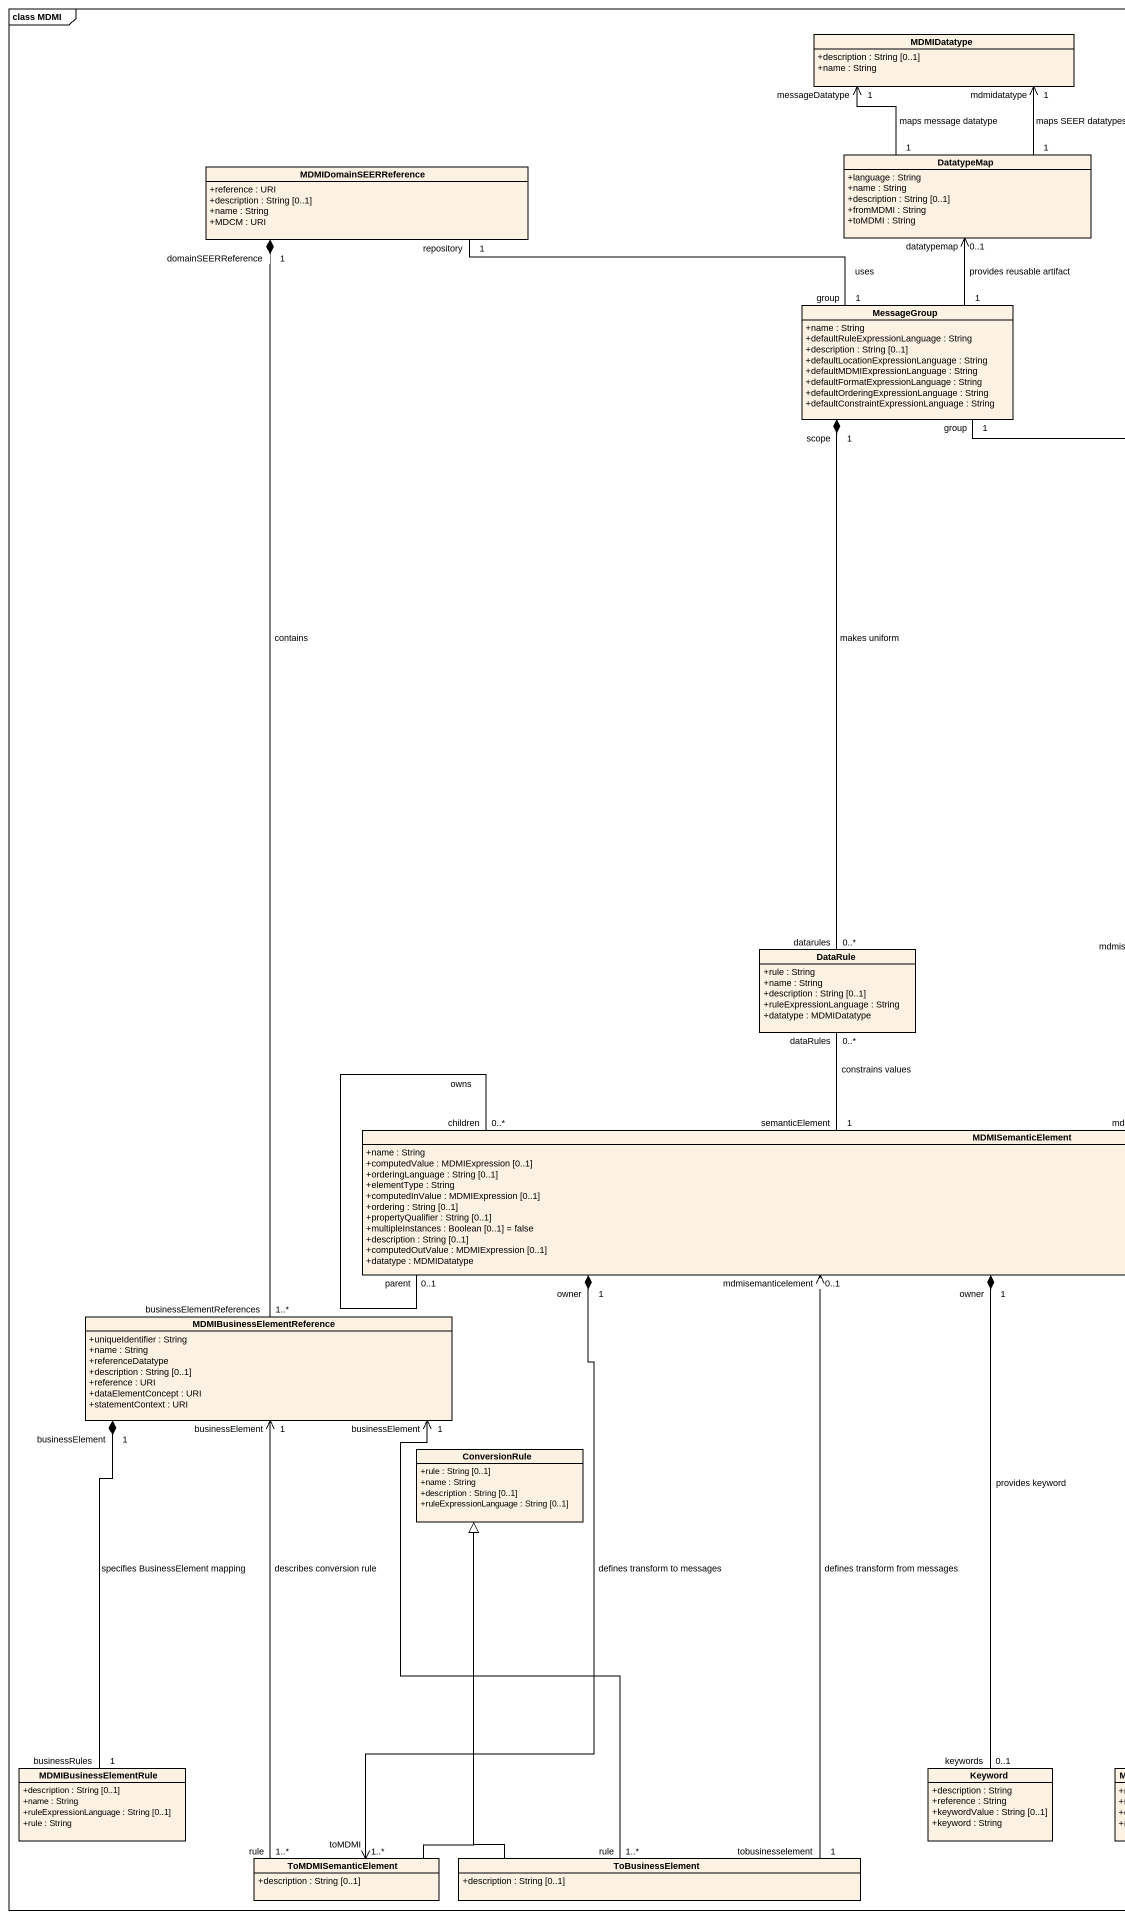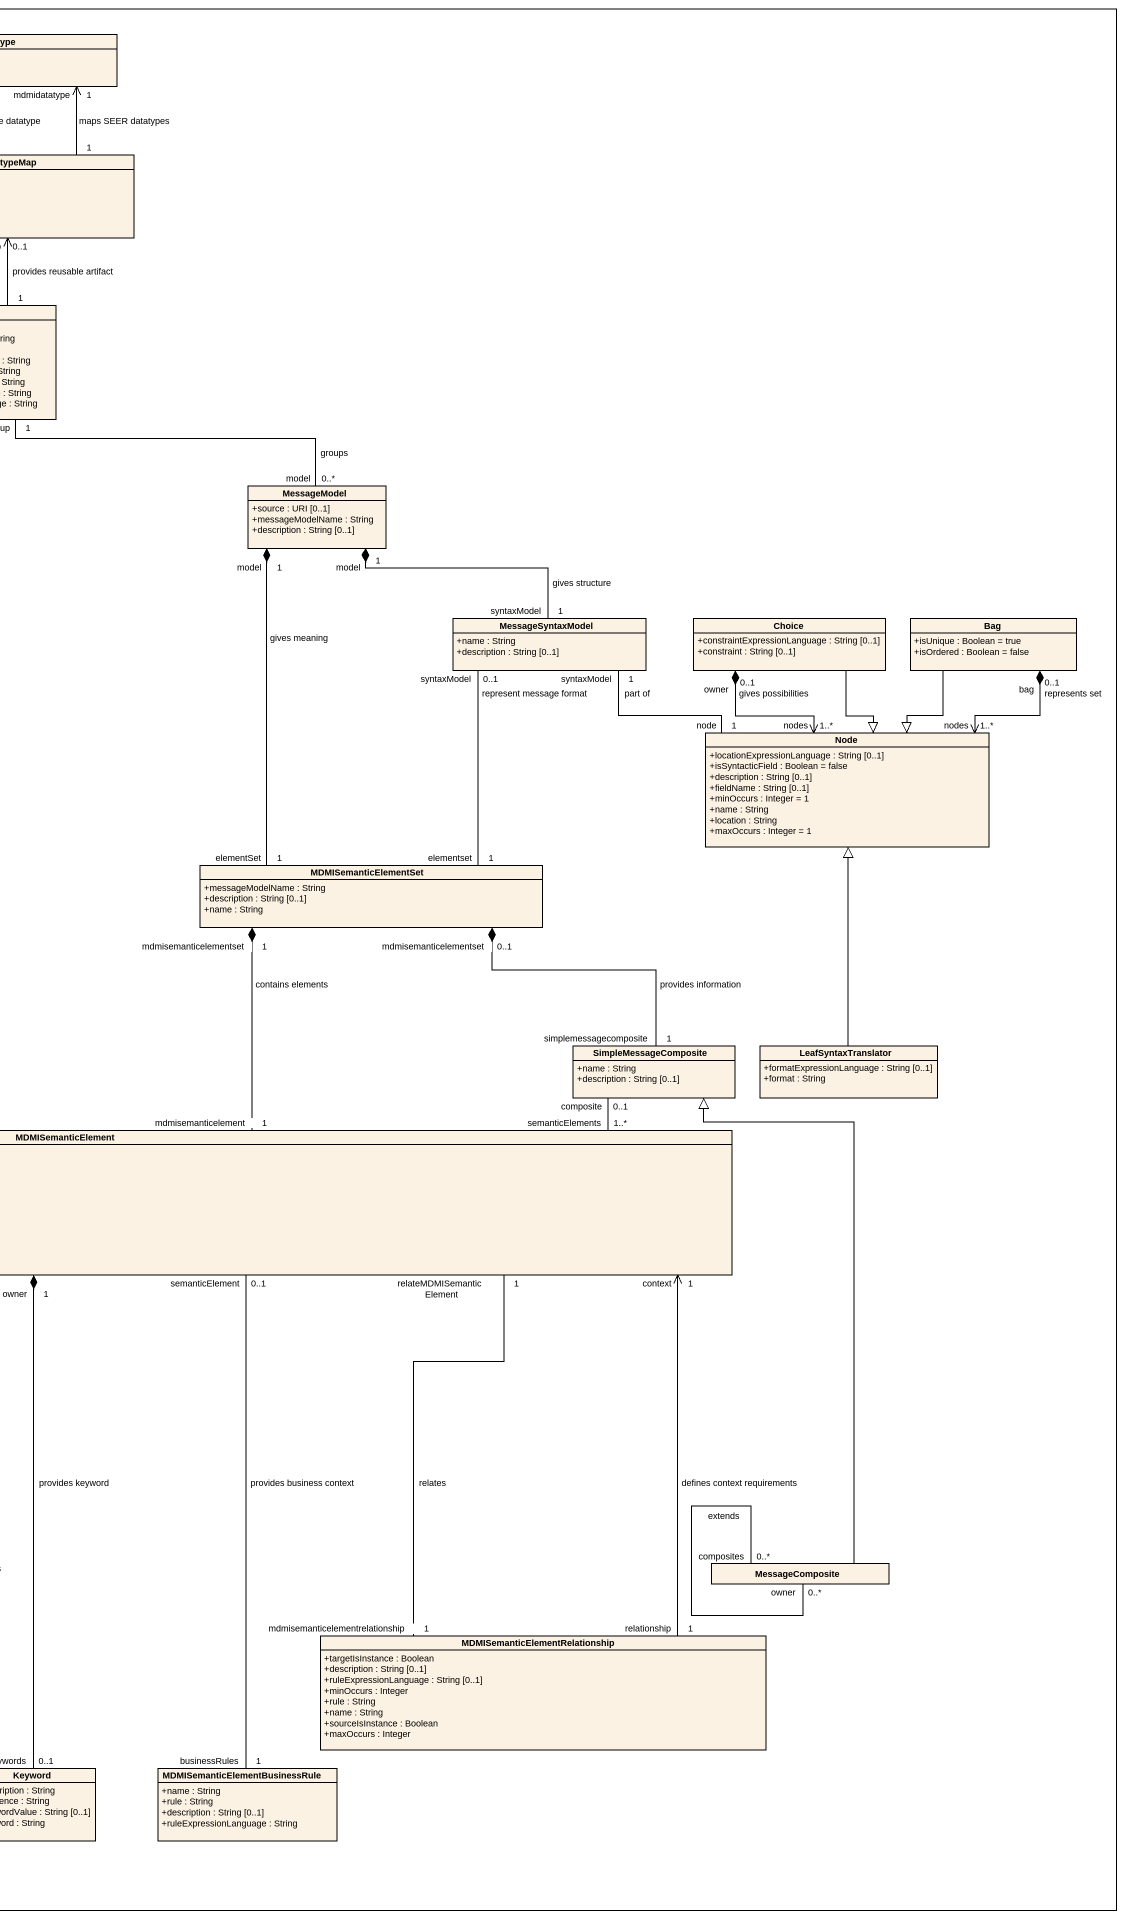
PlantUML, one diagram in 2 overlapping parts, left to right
@startuml
mainframe class MDMI
hide circle
hide empty members
skinparam classAttributeIconSize 0
class MDMIDatatype {
  +description : String [0..1]
  +name : String
}
class DatatypeMap {
  +language : String
  +name : String
  +description : String [0..1]
  +fromMDMI : String
  +toMDMI : String
}
class MDMIDomainSEERReference {
  +reference : URI
  +description : String [0..1]
  +name : String
  +MDCM : URI
}
class MessageGroup {
  +name : String
  +defaultRuleExpressionLanguage : String
  +description : String [0..1]
  +defaultLocationExpressionLanguage : String
  +defaultMDMIExpressionLanguage : String
  +defaultFormatExpressionLanguage : String
  +defaultOrderingExpressionLanguage : String
  +defaultConstraintExpressionLanguage : String
}
class MessageModel {
  +source : URI [0..1]
  +messageModelName : String
  +description : String [0..1]
}
class MessageSyntaxModel {
  +name : String
  +description : String [0..1]
}
class Choice {
  +constraintExpressionLanguage : String [0..1]
  +constraint : String [0..1]
}
class Bag {
  +isUnique : Boolean = true
  +isOrdered : Boolean = false
}
class "Node" as Node_ {
  +locationExpressionLanguage : String [0..1]
  +isSyntacticField : Boolean = false
  +description : String [0..1]
  +fieldName : String [0..1]
  +minOccurs : Integer = 1
  +name : String
  +location : String
  +maxOccurs : Integer = 1
}
class MDMISemanticElementSet {
  +messageModelName : String
  +description : String [0..1]
  +name : String
}
class DataRule {
  +rule : String
  +name : String
  +description : String [0..1]
  +ruleExpressionLanguage : String
  +datatype : MDMIDatatype
}
class SimpleMessageComposite {
  +name : String
  +description : String [0..1]
}
class LeafSyntaxTranslator {
  +formatExpressionLanguage : String [0..1]
  +format : String
}
class MDMISemanticElement {
  +name : String
  +computedValue : MDMIExpression [0..1]
  +orderingLanguage : String [0..1]
  +elementType : String
  +computedInValue : MDMIExpression [0..1]
  +ordering : String [0..1]
  +propertyQualifier : String [0..1]
  +multipleInstances : Boolean [0..1] = false
  +description : String [0..1]
  +computedOutValue : MDMIExpression [0..1]
  +datatype : MDMIDatatype
}
class MDMIBusinessElementReference {
  +uniqueIdentifier : String
  +name : String
  +referenceDatatype
  +description : String [0..1]
  +reference : URI
  +dataElementConcept : URI
  +statementContext : URI
}
class ConversionRule {
  +rule : String [0..1]
  +name : String
  +description : String [0..1]
  +ruleExpressionLanguage : String [0..1]
}
class MessageComposite
class "MDMISemanticElementRelationship" as MDMISemanticElementRelations {
  +targetIsInstance : Boolean
  +description : String [0..1]
  +ruleExpressionLanguage : String [0..1]
  +minOccurs : Integer
  +rule : String
  +name : String
  +sourceIsInstance : Boolean
  +maxOccurs : Integer
}
class MDMIBusinessElementRule {
  +description : String [0..1]
  +name : String
  +ruleExpressionLanguage : String [0..1]
  +rule : String
}
class Keyword {
  +description : String
  +reference : String
  +keywordValue : String [0..1]
  +keyword : String
}
class "MDMISemanticElementBusinessRule" as MDMISemanticElementBusinessR {
  +name : String
  +rule : String
  +description : String [0..1]
  +ruleExpressionLanguage : String
}
class ToMDMISemanticElement {
  +description : String [0..1]
}
class ToBusinessElement {
  +description : String [0..1]
}
DatatypeMap "1" -up-> "mdmidatatype\n1" MDMIDatatype : maps SEER datatypes
DatatypeMap "1" -up-> "messageDatatype\n1" MDMIDatatype : maps message datatype
MessageGroup "1" -up-> "datatypemap\n0..1" DatatypeMap : provides reusable artifact
MessageGroup "group\n1" -left- "repository\n1" MDMIDomainSEERReference : uses
MessageModel "model\n0..*" -left- "group\n1" MessageGroup : groups
MessageSyntaxModel "syntaxModel\n1" -left-* "model\n1" MessageModel : gives structure
Choice --|> Node_
Choice "owner\n0..1" *--> "nodes\n1..*" Node_ : gives possibilities
Bag --|> Node_
Bag "bag\n0..1" *--> "nodes\n1..*" Node_ : represents set
Node_ "node\n1" -left- "syntaxModel\n1" MessageSyntaxModel : part of
MDMISemanticElementSet "elementSet\n1" -up-* "model\n1" MessageModel : gives meaning
MDMISemanticElementSet "elementset\n1" -up- "syntaxModel\n0..1" MessageSyntaxModel : represent message format
DataRule "datarules\n0..*" -up-* "scope\n1" MessageGroup : makes uniform
SimpleMessageComposite "simplemessagecomposite\n1" -up-* "mdmisemanticelementset\n0..1" MDMISemanticElementSet : provides information
LeafSyntaxTranslator -up-|> Node_
MDMISemanticElement "mdmisemanticelement\n1" -up-* "mdmisemanticelementset\n1" MDMISemanticElementSet : contains elements
MDMISemanticElement "semanticElement\n1" -up- "dataRules\n0..*" DataRule : constrains values
MDMISemanticElement "semanticElements\n1..*" -right- "composite\n0..1" SimpleMessageComposite
MDMISemanticElement "parent\n0..1" -- "children\n0..*" MDMISemanticElement : owns
MDMIBusinessElementReference "businessElementReferences\n1..*" -up-* "domainSEERReference\n1" MDMIDomainSEERReference : contains
MessageComposite -up-|> SimpleMessageComposite
MessageComposite "owner\n0..*" -- "composites\n0..*" MessageComposite : extends
MDMISemanticElementRelations "relationship\n1" -up-> "context\n1" MDMISemanticElement : defines context requirements
MDMISemanticElementRelations "mdmisemanticelementrelationship\n1" -up- "relateMDMISemanticElement\n1" MDMISemanticElement : relates
MDMIBusinessElementRule "businessRules\n1" -up-* "businessElement\n1" MDMIBusinessElementReference : specifies BusinessElement mapping
Keyword "keywords\n0..1" -up-* "owner\n1" MDMISemanticElement : provides keyword
MDMISemanticElementBusinessR "businessRules\n1" -up- "semanticElement\n0..1" MDMISemanticElement : provides business context
ToMDMISemanticElement "toMDMI\n1..*" <-up-* "owner\n1" MDMISemanticElement : defines transform to messages
ToMDMISemanticElement "rule\n1..*" -up-> "businessElement\n1" MDMIBusinessElementReference : describes conversion rule
ToMDMISemanticElement -up-|> ConversionRule
ToBusinessElement "tobusinesselement\n1" -up-> "mdmisemanticelement\n0..1" MDMISemanticElement : defines transform from messages
ToBusinessElement "rule\n1..*" -up-> "businessElement\n1" MDMIBusinessElementReference
ToBusinessElement -up-|> ConversionRule
@enduml
